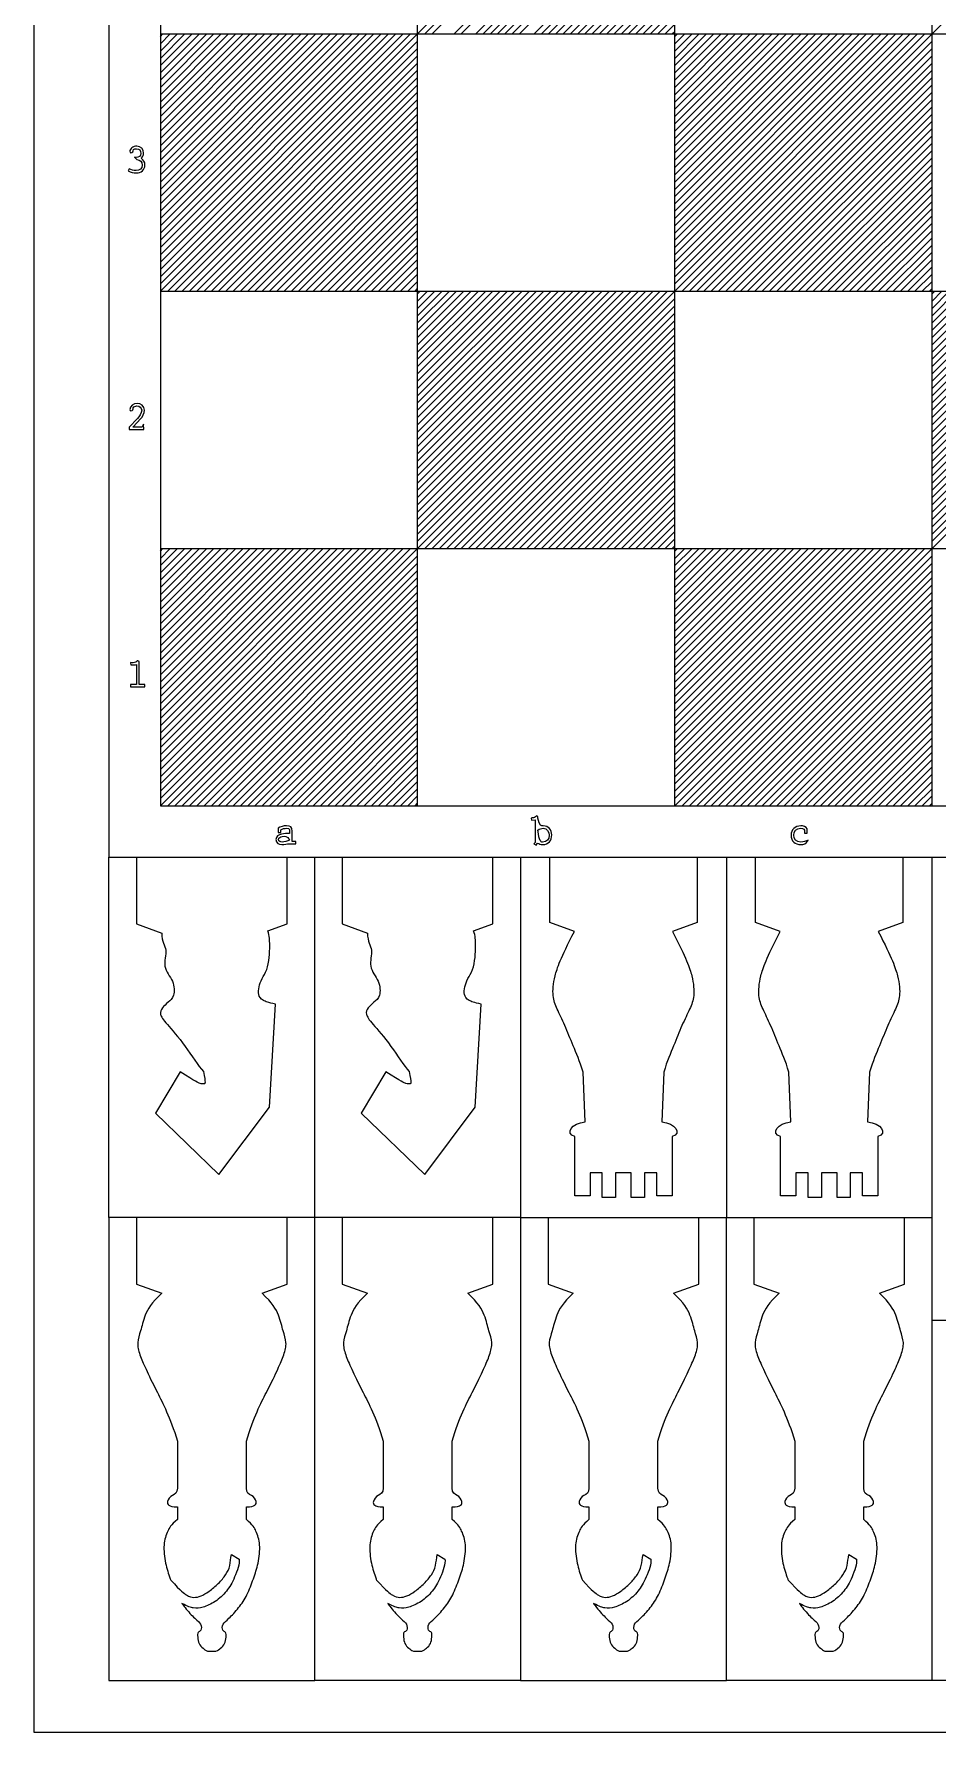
# Model space of a CAD drawing. Header units: millimetres. Extents: x -10 to 144, y -160 to 2.
# Drawn here: x 54.44 to 72, y -159.68 to -126.69 of the extents above; entities that cross this region are included whole.
import ezdxf

# ---------------------------------------------------------------- set-up
doc = ezdxf.new("R2010")
doc.units = ezdxf.units.MM
doc.header["$MEASUREMENT"] = 0
for name, color, linetype, true_color in [('cut', 1, 'Continuous', 0xff0000), ('Default', 6, 'Continuous', 0xff00e8), ('engrav', 3, 'Continuous', 0x00ff00)]:
    doc.layers.add(name, color=color, linetype=linetype, true_color=true_color)

msp = doc.modelspace()

# ---------------------------------------------------------------- linework, layer by layer
at = {"layer": 'cut'}
for p, q in [((55.903, -149.685), (55.903, -142.685)), ((56.438, -142.685), (56.438, -143.981)), ((59.903, -149.685), (59.903, -142.685)), ((60.438, -142.685), (60.438, -143.981)), ((63.903, -142.685), (63.903, -149.685)), ((67.335, -142.685), (67.335, -143.952)), ((67.903, -142.685), (67.903, -149.685)), ((71.335, -142.685), (71.335, -143.952)), ((71.903, -151.685), (71.903, -142.685)), ((56.438, -143.981), (56.928, -144.158)), ((58.991, -144.117), (59.367, -143.981)), ((60.438, -143.981), (60.928, -144.158)), ((62.991, -144.117), (63.367, -143.981)), ((64.949, -144.126), (64.471, -143.952)), ((67.335, -143.952), (66.856, -144.126)), ((68.949, -144.126), (68.471, -143.952)), ((71.335, -143.952), (70.856, -144.126)), ((59.024, -147.541), (59.139, -145.539)), ((63.024, -147.541), (63.139, -145.539)), ((57.284, -146.857), (56.808, -147.655)), ((61.284, -146.857), (60.808, -147.655)), ((65.158, -147.825), (65.12, -146.86)), ((66.686, -146.86), (66.648, -147.825)), ((69.158, -147.825), (69.12, -146.86)), ((70.686, -146.86), (70.648, -147.825)), ((56.808, -147.655), (58.04, -148.851)), ((58.04, -148.851), (59.024, -147.541)), ((60.808, -147.655), (62.04, -148.851)), ((62.04, -148.851), (63.024, -147.541)), ((64.957, -149.267), (64.957, -148.111)), ((66.848, -148.111), (66.848, -149.267)), ((68.957, -149.267), (68.957, -148.111)), ((70.848, -148.111), (70.848, -149.267)), ((65.492, -148.818), (65.253, -148.818)), ((65.253, -148.818), (65.253, -149.267)), ((65.492, -149.296), (65.492, -148.818)), ((65.903, -148.818), (65.75, -148.818)), ((65.75, -148.818), (65.75, -149.296)), ((66.055, -148.818), (65.903, -148.818)), ((66.055, -149.296), (66.055, -148.818)), ((66.552, -148.818), (66.313, -148.818)), ((66.313, -148.818), (66.313, -149.296)), ((66.552, -149.267), (66.552, -148.818)), ((69.492, -148.818), (69.253, -148.818)), ((69.253, -148.818), (69.253, -149.267)), ((69.492, -149.296), (69.492, -148.818)), ((69.903, -148.818), (69.75, -148.818)), ((69.75, -148.818), (69.75, -149.296)), ((70.055, -148.818), (69.903, -148.818)), ((70.055, -149.296), (70.055, -148.818)), ((70.552, -148.818), (70.313, -148.818)), ((70.313, -148.818), (70.313, -149.296)), ((70.552, -149.267), (70.552, -148.818)), ((65.253, -149.267), (64.957, -149.267)), ((65.75, -149.296), (65.492, -149.296)), ((66.313, -149.296), (66.055, -149.296)), ((66.848, -149.267), (66.552, -149.267)), ((69.253, -149.267), (68.957, -149.267)), ((69.75, -149.296), (69.492, -149.296)), ((70.313, -149.296), (70.055, -149.296)), ((70.848, -149.267), (70.552, -149.267)), ((59.903, -149.685), (55.903, -149.685)), ((56.438, -149.685), (56.438, -150.981)), ((63.903, -149.685), (59.903, -149.685)), ((59.903, -158.685), (59.903, -149.685)), ((60.438, -149.685), (60.438, -150.981)), ((63.903, -149.685), (67.903, -149.685)), ((63.903, -149.685), (63.903, -158.685)), ((64.438, -149.685), (64.438, -150.981)), ((67.903, -149.685), (71.903, -149.685)), ((67.903, -158.685), (67.903, -149.685)), ((68.438, -149.685), (68.438, -150.981)), ((56.438, -150.981), (56.928, -151.158)), ((58.878, -151.158), (59.367, -150.981)), ((60.438, -150.981), (60.928, -151.158)), ((62.878, -151.158), (63.367, -150.981)), ((64.438, -150.981), (64.928, -151.158)), ((66.878, -151.158), (67.367, -150.981)), ((68.438, -150.981), (68.928, -151.158)), ((70.878, -151.158), (71.367, -150.981)), ((75.903, -151.685), (71.903, -151.685)), ((71.903, -158.685), (71.903, -151.685)), ((57.233, -154.032), (57.233, -154.944)), ((58.573, -154.944), (58.573, -154.032)), ((61.233, -154.032), (61.233, -154.944)), ((62.573, -154.944), (62.573, -154.032)), ((65.233, -154.032), (65.233, -154.944)), ((66.573, -154.944), (66.573, -154.032)), ((69.233, -154.032), (69.233, -154.944)), ((70.573, -154.944), (70.573, -154.032)), ((57.233, -155.311), (57.233, -155.552)), ((58.573, -155.552), (58.573, -155.311)), ((61.233, -155.311), (61.233, -155.552)), ((62.573, -155.552), (62.573, -155.311)), ((65.233, -155.311), (65.233, -155.552)), ((66.573, -155.552), (66.573, -155.311)), ((69.233, -155.311), (69.233, -155.552)), ((70.573, -155.552), (70.573, -155.311)), ((58.284, -156.236), (58.433, -156.324)), ((62.284, -156.236), (62.433, -156.324)), ((66.284, -156.236), (66.433, -156.324)), ((70.284, -156.236), (70.433, -156.324)), ((55.903, -158.685), (59.903, -158.685)), ((63.903, -158.685), (59.903, -158.685)), ((63.903, -158.685), (67.903, -158.685)), ((71.903, -158.685), (67.903, -158.685)), ((75.903, -158.685), (71.903, -158.685))]:
    msp.add_line(p, q, dxfattribs=at)
msp.add_lwpolyline([(55.903, -142.685), (97.903, -142.685), (97.903, -100.685), (55.903, -100.685)], close=True, dxfattribs=at)
msp.add_lwpolyline([(55.903, -149.685), (55.903, -158.685)], dxfattribs=at)
for points in [[(59.367, -143.981), (59.367, -143.549), (59.367, -143.117), (59.367, -142.685)], [(63.367, -143.981), (63.367, -143.549), (63.367, -143.117), (63.367, -142.685)], [(64.471, -143.952), (64.471, -143.53), (64.471, -143.108), (64.471, -142.685)], [(68.471, -143.952), (68.471, -143.53), (68.471, -143.108), (68.471, -142.685)], [(65.12, -146.86), (65.053, -146.64), (64.919, -146.344), (64.766, -145.943), (64.604, -145.618), (64.518, -145.398), (64.546, -145.016), (64.68, -144.653), (64.949, -144.126)], [(66.856, -144.126), (67.125, -144.653), (67.259, -145.016), (67.288, -145.398), (67.202, -145.618), (67.039, -145.943), (66.886, -146.344), (66.753, -146.64), (66.686, -146.86)], [(69.12, -146.86), (69.053, -146.64), (68.919, -146.344), (68.766, -145.943), (68.604, -145.618), (68.518, -145.398), (68.546, -145.016), (68.68, -144.653), (68.949, -144.126)], [(70.856, -144.126), (71.125, -144.653), (71.259, -145.016), (71.288, -145.398), (71.202, -145.618), (71.039, -145.943), (70.886, -146.344), (70.753, -146.64), (70.686, -146.86)], [(64.957, -148.111), (64.757, -148.054), (64.9, -147.853), (65.158, -147.825)], [(66.648, -147.825), (66.906, -147.853), (67.049, -148.054), (66.848, -148.111)], [(68.957, -148.111), (68.757, -148.054), (68.9, -147.853), (69.158, -147.825)], [(70.648, -147.825), (70.906, -147.853), (71.049, -148.054), (70.848, -148.111)], [(59.367, -150.981), (59.367, -150.549), (59.367, -150.117), (59.367, -149.685)], [(63.367, -150.981), (63.367, -150.549), (63.367, -150.117), (63.367, -149.685)], [(67.367, -150.981), (67.367, -150.549), (67.367, -150.117), (67.367, -149.685)], [(71.367, -150.981), (71.367, -150.549), (71.367, -150.117), (71.367, -149.685)], [(56.928, -151.158), (56.724, -151.342), (56.585, -151.595), (56.521, -151.902), (56.438, -152.111), (56.495, -152.352), (56.61, -152.606), (56.803, -153.023), (57.092, -153.561), (57.233, -154.032)], [(58.573, -154.032), (58.713, -153.561), (59.002, -153.023), (59.196, -152.606), (59.31, -152.352), (59.367, -152.111), (59.285, -151.902), (59.22, -151.595), (59.082, -151.342), (58.878, -151.158)], [(60.928, -151.158), (60.724, -151.342), (60.585, -151.595), (60.521, -151.902), (60.438, -152.111), (60.495, -152.352), (60.61, -152.606), (60.803, -153.023), (61.092, -153.561), (61.233, -154.032)], [(62.573, -154.032), (62.713, -153.561), (63.002, -153.023), (63.196, -152.606), (63.31, -152.352), (63.367, -152.111), (63.285, -151.902), (63.22, -151.595), (63.082, -151.342), (62.878, -151.158)], [(64.928, -151.158), (64.724, -151.342), (64.585, -151.595), (64.521, -151.902), (64.438, -152.111), (64.495, -152.352), (64.61, -152.606), (64.803, -153.023), (65.092, -153.561), (65.233, -154.032)], [(66.573, -154.032), (66.713, -153.561), (67.002, -153.023), (67.196, -152.606), (67.31, -152.352), (67.367, -152.111), (67.285, -151.902), (67.22, -151.595), (67.082, -151.342), (66.878, -151.158)], [(68.928, -151.158), (68.724, -151.342), (68.585, -151.595), (68.521, -151.902), (68.438, -152.111), (68.495, -152.352), (68.61, -152.606), (68.803, -153.023), (69.092, -153.561), (69.233, -154.032)], [(70.573, -154.032), (70.713, -153.561), (71.002, -153.023), (71.196, -152.606), (71.31, -152.352), (71.367, -152.111), (71.285, -151.902), (71.22, -151.595), (71.082, -151.342), (70.878, -151.158)], [(57.233, -154.944), (57.233, -155.042), (57.129, -155.073), (57.013, -155.201), (57.055, -155.311), (57.233, -155.311)], [(58.573, -155.311), (58.75, -155.311), (58.793, -155.201), (58.677, -155.073), (58.573, -155.042), (58.573, -154.944)], [(61.233, -154.944), (61.233, -155.042), (61.129, -155.073), (61.013, -155.201), (61.055, -155.311), (61.233, -155.311)], [(62.573, -155.311), (62.75, -155.311), (62.793, -155.201), (62.677, -155.073), (62.573, -155.042), (62.573, -154.944)], [(65.233, -154.944), (65.233, -155.042), (65.129, -155.073), (65.013, -155.201), (65.055, -155.311), (65.233, -155.311)], [(66.573, -155.311), (66.75, -155.311), (66.793, -155.201), (66.677, -155.073), (66.573, -155.042), (66.573, -154.944)], [(69.233, -154.944), (69.233, -155.042), (69.129, -155.073), (69.013, -155.201), (69.055, -155.311), (69.233, -155.311)], [(70.573, -155.311), (70.75, -155.311), (70.793, -155.201), (70.677, -155.073), (70.573, -155.042), (70.573, -154.944)], [(57.82, -158.112), (57.874, -158.117), (57.928, -158.118), (57.981, -158.114)], [(61.82, -158.112), (61.874, -158.117), (61.928, -158.118), (61.981, -158.114)], [(65.82, -158.112), (65.874, -158.117), (65.928, -158.118), (65.981, -158.114)], [(69.82, -158.112), (69.874, -158.117), (69.928, -158.118), (69.981, -158.114)]]:
    msp.add_open_spline(points, degree=3, dxfattribs=at)
for points, knots in [([(56.928, -144.158), (56.928, -144.329), (57.062, -144.466), (56.928, -144.817), (57.175, -145.087), (57.181, -145.4), (57.054, -145.504), (56.928, -145.608), (56.879, -145.733), (56.995, -145.89), (57.364, -146.302), (57.64, -146.741), (57.739, -146.85)], [4.7205992, 4.7205992, 4.7205992, 4.7205992, 4.8194145, 4.9182297, 5.017045, 5.1158603, 5.2146755, 5.3134908, 5.4123061, 5.5111213, 5.6099366, 5.7003609, 5.7003609, 5.7003609, 5.7003609]), ([(59.139, -145.539), (58.997, -145.512), (58.862, -145.457), (58.801, -145.359), (58.813, -145.207), (58.871, -145.042), (58.978, -144.886), (59.027, -144.627), (59.027, -144.426), (59.027, -144.214), (58.991, -144.117)], [7.8557199, 7.8557199, 7.8557199, 7.8557199, 7.9067904, 7.9860915, 8.0653926, 8.1446938, 8.2239949, 8.303296, 8.3825971, 8.4438323, 8.4438323, 8.4438323, 8.4438323]), ([(60.928, -144.158), (60.928, -144.329), (61.062, -144.466), (60.928, -144.817), (61.175, -145.087), (61.181, -145.4), (61.054, -145.504), (60.928, -145.608), (60.879, -145.733), (60.995, -145.89), (61.364, -146.302), (61.64, -146.741), (61.739, -146.85)], [4.7205992, 4.7205992, 4.7205992, 4.7205992, 4.8194145, 4.9182297, 5.017045, 5.1158603, 5.2146755, 5.3134908, 5.4123061, 5.5111213, 5.6099366, 5.7003609, 5.7003609, 5.7003609, 5.7003609]), ([(63.139, -145.539), (62.997, -145.512), (62.862, -145.457), (62.801, -145.359), (62.813, -145.207), (62.871, -145.042), (62.978, -144.886), (63.027, -144.627), (63.027, -144.426), (63.027, -144.214), (62.991, -144.117)], [7.8557199, 7.8557199, 7.8557199, 7.8557199, 7.9067904, 7.9860915, 8.0653926, 8.1446938, 8.2239949, 8.303296, 8.3825971, 8.4438323, 8.4438323, 8.4438323, 8.4438323]), ([(57.739, -146.85), (57.785, -147.082), (57.755, -147.091), (57.68, -147.095), (57.598, -147.045), (57.284, -146.857)], [5.7003609, 5.7003609, 5.7003609, 5.7003609, 5.7827106, 5.8868274, 5.9909441, 5.9909441, 5.9909441, 5.9909441]), ([(61.739, -146.85), (61.785, -147.082), (61.755, -147.091), (61.68, -147.095), (61.598, -147.045), (61.284, -146.857)], [5.7003609, 5.7003609, 5.7003609, 5.7003609, 5.7827106, 5.8868274, 5.9909441, 5.9909441, 5.9909441, 5.9909441]), ([(57.233, -155.552), (57.104, -155.667), (57.032, -155.798), (56.952, -156.026), (56.996, -156.42), (57.061, -156.612), (57.101, -156.723), (57.104, -156.731)], [13.1827595, 13.1827595, 13.1827595, 13.1827595, 13.2345439, 13.3064801, 13.3784163, 13.4503525, 13.4561073, 13.4561073, 13.4561073, 13.4561073]), ([(57.981, -158.114), (58.023, -158.096), (58.091, -158.042), (58.158, -157.981), (58.183, -157.831), (58.183, -157.737), (58.101, -157.724), (58.101, -157.58), (58.22, -157.498), (58.433, -157.267), (58.59, -157.035), (58.715, -156.696), (58.809, -156.42), (58.853, -156.026), (58.774, -155.798), (58.702, -155.667), (58.573, -155.552)], [15.3226832, 15.3226832, 15.3226832, 15.3226832, 15.3701528, 15.442089, 15.5140252, 15.5859614, 15.6578977, 15.7298339, 15.8017701, 15.8737063, 15.9456425, 16.0175788, 16.089515, 16.1614512, 16.2333874, 16.2851717, 16.2851717, 16.2851717, 16.2851717]), ([(61.233, -155.552), (61.104, -155.667), (61.032, -155.798), (60.952, -156.026), (60.996, -156.42), (61.061, -156.612), (61.101, -156.723), (61.104, -156.731)], [13.1827595, 13.1827595, 13.1827595, 13.1827595, 13.2345439, 13.3064801, 13.3784163, 13.4503525, 13.4561073, 13.4561073, 13.4561073, 13.4561073]), ([(61.981, -158.114), (62.023, -158.096), (62.091, -158.042), (62.158, -157.981), (62.183, -157.831), (62.183, -157.737), (62.101, -157.724), (62.101, -157.58), (62.22, -157.498), (62.433, -157.267), (62.59, -157.035), (62.715, -156.696), (62.809, -156.42), (62.853, -156.026), (62.774, -155.798), (62.702, -155.667), (62.573, -155.552)], [15.3226832, 15.3226832, 15.3226832, 15.3226832, 15.3701528, 15.442089, 15.5140252, 15.5859614, 15.6578977, 15.7298339, 15.8017701, 15.8737063, 15.9456425, 16.0175788, 16.089515, 16.1614512, 16.2333874, 16.2851717, 16.2851717, 16.2851717, 16.2851717]), ([(65.233, -155.552), (65.104, -155.667), (65.032, -155.798), (64.952, -156.026), (64.996, -156.42), (65.061, -156.612), (65.101, -156.723), (65.104, -156.731)], [13.1827595, 13.1827595, 13.1827595, 13.1827595, 13.2345439, 13.3064801, 13.3784163, 13.4503525, 13.4561073, 13.4561073, 13.4561073, 13.4561073]), ([(65.981, -158.114), (66.023, -158.096), (66.091, -158.042), (66.158, -157.981), (66.183, -157.831), (66.183, -157.737), (66.101, -157.724), (66.101, -157.58), (66.22, -157.498), (66.433, -157.267), (66.59, -157.035), (66.715, -156.696), (66.809, -156.42), (66.853, -156.026), (66.774, -155.798), (66.702, -155.667), (66.573, -155.552)], [15.3226832, 15.3226832, 15.3226832, 15.3226832, 15.3701528, 15.442089, 15.5140252, 15.5859614, 15.6578977, 15.7298339, 15.8017701, 15.8737063, 15.9456425, 16.0175788, 16.089515, 16.1614512, 16.2333874, 16.2851717, 16.2851717, 16.2851717, 16.2851717]), ([(69.233, -155.552), (69.104, -155.667), (69.032, -155.798), (68.952, -156.026), (68.996, -156.42), (69.061, -156.612), (69.101, -156.723), (69.104, -156.731)], [13.1827595, 13.1827595, 13.1827595, 13.1827595, 13.2345439, 13.3064801, 13.3784163, 13.4503525, 13.4561073, 13.4561073, 13.4561073, 13.4561073]), ([(69.981, -158.114), (70.023, -158.096), (70.091, -158.042), (70.158, -157.981), (70.183, -157.831), (70.183, -157.737), (70.101, -157.724), (70.101, -157.58), (70.22, -157.498), (70.433, -157.267), (70.59, -157.035), (70.715, -156.696), (70.809, -156.42), (70.853, -156.026), (70.774, -155.798), (70.702, -155.667), (70.573, -155.552)], [15.3226832, 15.3226832, 15.3226832, 15.3226832, 15.3701528, 15.442089, 15.5140252, 15.5859614, 15.6578977, 15.7298339, 15.8017701, 15.8737063, 15.9456425, 16.0175788, 16.089515, 16.1614512, 16.2333874, 16.2851717, 16.2851717, 16.2851717, 16.2851717]), ([(57.104, -156.731), (57.309, -156.956), (57.44, -157.048), (57.552, -157.08), (57.69, -157.047), (57.843, -156.962), (58.037, -156.8), (58.181, -156.625), (58.261, -156.464), (58.269, -156.306), (58.284, -156.236)], [13.4561073, 13.4561073, 13.4561073, 13.4561073, 13.5165076, 13.6023732, 13.6882387, 13.7741043, 13.8599698, 13.9458354, 14.0317009, 14.1175665, 14.1175665, 14.1175665, 14.1175665]), ([(58.433, -156.324), (58.45, -156.405), (58.343, -156.706), (58.199, -156.953), (57.974, -157.163), (57.714, -157.274), (57.568, -157.288), (57.44, -157.248), (57.322, -157.188)], [14.1686693, 14.1686693, 14.1686693, 14.1686693, 14.2606689, 14.3526686, 14.4446683, 14.5366679, 14.6286676, 14.6968651, 14.6968651, 14.6968651, 14.6968651]), ([(61.104, -156.731), (61.309, -156.956), (61.44, -157.048), (61.552, -157.08), (61.69, -157.047), (61.843, -156.962), (62.037, -156.8), (62.181, -156.625), (62.261, -156.464), (62.269, -156.306), (62.284, -156.236)], [13.4561073, 13.4561073, 13.4561073, 13.4561073, 13.5165076, 13.6023732, 13.6882387, 13.7741043, 13.8599698, 13.9458354, 14.0317009, 14.1175665, 14.1175665, 14.1175665, 14.1175665]), ([(62.433, -156.324), (62.45, -156.405), (62.343, -156.706), (62.199, -156.953), (61.974, -157.163), (61.714, -157.274), (61.568, -157.288), (61.44, -157.248), (61.322, -157.188)], [14.1686693, 14.1686693, 14.1686693, 14.1686693, 14.2606689, 14.3526686, 14.4446683, 14.5366679, 14.6286676, 14.6968651, 14.6968651, 14.6968651, 14.6968651]), ([(65.104, -156.731), (65.309, -156.956), (65.44, -157.048), (65.552, -157.08), (65.69, -157.047), (65.843, -156.962), (66.037, -156.8), (66.181, -156.625), (66.261, -156.464), (66.269, -156.306), (66.284, -156.236)], [13.4561073, 13.4561073, 13.4561073, 13.4561073, 13.5165076, 13.6023732, 13.6882387, 13.7741043, 13.8599698, 13.9458354, 14.0317009, 14.1175665, 14.1175665, 14.1175665, 14.1175665]), ([(66.433, -156.324), (66.45, -156.405), (66.343, -156.706), (66.199, -156.953), (65.974, -157.163), (65.714, -157.274), (65.568, -157.288), (65.44, -157.248), (65.322, -157.188)], [14.1686693, 14.1686693, 14.1686693, 14.1686693, 14.2606689, 14.3526686, 14.4446683, 14.5366679, 14.6286676, 14.6968651, 14.6968651, 14.6968651, 14.6968651]), ([(69.104, -156.731), (69.309, -156.956), (69.44, -157.048), (69.552, -157.08), (69.69, -157.047), (69.843, -156.962), (70.037, -156.8), (70.181, -156.625), (70.261, -156.464), (70.269, -156.306), (70.284, -156.236)], [13.4561073, 13.4561073, 13.4561073, 13.4561073, 13.5165076, 13.6023732, 13.6882387, 13.7741043, 13.8599698, 13.9458354, 14.0317009, 14.1175665, 14.1175665, 14.1175665, 14.1175665]), ([(70.433, -156.324), (70.45, -156.405), (70.343, -156.706), (70.199, -156.953), (69.974, -157.163), (69.714, -157.274), (69.568, -157.288), (69.44, -157.248), (69.322, -157.188)], [14.1686693, 14.1686693, 14.1686693, 14.1686693, 14.2606689, 14.3526686, 14.4446683, 14.5366679, 14.6286676, 14.6968651, 14.6968651, 14.6968651, 14.6968651]), ([(57.322, -157.188), (57.341, -157.215), (57.419, -157.318), (57.585, -157.498), (57.704, -157.58), (57.704, -157.724), (57.623, -157.737), (57.623, -157.831), (57.648, -157.981), (57.714, -158.042), (57.78, -158.095), (57.82, -158.112)], [14.6968651, 14.6968651, 14.6968651, 14.6968651, 14.7209754, 14.7929116, 14.8648479, 14.9367841, 15.0087203, 15.0806565, 15.1525927, 15.2245289, 15.2702952, 15.2702952, 15.2702952, 15.2702952]), ([(61.322, -157.188), (61.341, -157.215), (61.419, -157.318), (61.585, -157.498), (61.704, -157.58), (61.704, -157.724), (61.623, -157.737), (61.623, -157.831), (61.648, -157.981), (61.714, -158.042), (61.78, -158.095), (61.82, -158.112)], [14.6968651, 14.6968651, 14.6968651, 14.6968651, 14.7209754, 14.7929116, 14.8648479, 14.9367841, 15.0087203, 15.0806565, 15.1525927, 15.2245289, 15.2702952, 15.2702952, 15.2702952, 15.2702952]), ([(65.322, -157.188), (65.341, -157.215), (65.419, -157.318), (65.585, -157.498), (65.704, -157.58), (65.704, -157.724), (65.623, -157.737), (65.623, -157.831), (65.648, -157.981), (65.714, -158.042), (65.78, -158.095), (65.82, -158.112)], [14.6968651, 14.6968651, 14.6968651, 14.6968651, 14.7209754, 14.7929116, 14.8648479, 14.9367841, 15.0087203, 15.0806565, 15.1525927, 15.2245289, 15.2702952, 15.2702952, 15.2702952, 15.2702952]), ([(69.322, -157.188), (69.341, -157.215), (69.419, -157.318), (69.585, -157.498), (69.704, -157.58), (69.704, -157.724), (69.623, -157.737), (69.623, -157.831), (69.648, -157.981), (69.714, -158.042), (69.78, -158.095), (69.82, -158.112)], [14.6968651, 14.6968651, 14.6968651, 14.6968651, 14.7209754, 14.7929116, 14.8648479, 14.9367841, 15.0087203, 15.0806565, 15.1525927, 15.2245289, 15.2702952, 15.2702952, 15.2702952, 15.2702952])]:
    msp.add_open_spline(points, degree=3, knots=knots, dxfattribs=at)
at = {"layer": 'Default'}
msp.add_lwpolyline([(54.445, -159.685), (144.445, -159.685), (144.445, -99.685), (54.445, -99.685)], close=True, dxfattribs=at)
at = {"layer": 'engrav'}
for p, q in [((56.903, -101.685), (56.903, -141.685)), ((61.903, -141.685), (61.903, -101.685)), ((66.903, -141.685), (66.903, -101.685)), ((71.903, -141.685), (71.903, -101.685)), ((62.044, -126.685), (66.903, -121.827)), ((62.186, -126.685), (66.903, -121.968)), ((62.61, -126.685), (66.903, -122.392)), ((62.751, -126.685), (66.903, -122.534)), ((63.034, -126.685), (66.903, -122.817)), ((63.176, -126.685), (66.903, -122.958)), ((63.317, -126.685), (66.903, -123.1)), ((63.458, -126.685), (66.903, -123.241)), ((63.6, -126.685), (66.903, -123.382)), ((63.741, -126.685), (66.903, -123.524)), ((63.883, -126.685), (66.903, -123.665)), ((64.165, -126.685), (66.903, -123.948)), ((64.307, -126.685), (66.903, -124.09)), ((64.448, -126.685), (66.903, -124.231)), ((64.59, -126.685), (66.903, -124.372)), ((64.731, -126.685), (66.903, -124.514)), ((64.873, -126.685), (66.903, -124.655)), ((65.014, -126.685), (66.903, -124.797)), ((65.155, -126.685), (66.903, -124.938)), ((65.297, -126.685), (66.903, -125.079)), ((65.438, -126.685), (66.903, -125.221)), ((65.58, -126.685), (66.903, -125.362)), ((65.721, -126.685), (66.903, -125.504)), ((65.863, -126.685), (66.903, -125.645)), ((66.004, -126.685), (66.903, -125.787)), ((66.145, -126.685), (66.903, -125.928)), ((66.287, -126.685), (66.903, -126.069)), ((66.428, -126.685), (66.903, -126.211)), ((66.57, -126.685), (66.903, -126.352)), ((56.903, -131.544), (61.761, -126.685)), ((56.903, -131.403), (61.62, -126.685)), ((56.903, -129.847), (60.064, -126.685)), ((56.903, -129.988), (60.206, -126.685)), ((56.903, -130.13), (60.347, -126.685)), ((56.903, -130.271), (60.489, -126.685)), ((56.903, -130.413), (60.63, -126.685)), ((56.903, -130.554), (60.771, -126.685)), ((56.903, -130.695), (60.913, -126.685)), ((56.903, -130.837), (61.054, -126.685)), ((56.903, -130.978), (61.196, -126.685)), ((56.903, -131.12), (61.337, -126.685)), ((56.903, -131.261), (61.478, -126.685)), ((56.903, -129.281), (59.499, -126.685)), ((56.903, -129.423), (59.64, -126.685)), ((56.903, -129.564), (59.781, -126.685)), ((56.903, -129.705), (59.923, -126.685)), ((56.903, -127.443), (57.66, -126.685)), ((56.903, -127.301), (57.519, -126.685)), ((56.903, -127.16), (57.377, -126.685)), ((56.903, -127.018), (57.236, -126.685)), ((56.903, -126.877), (57.094, -126.685)), ((56.903, -126.736), (56.953, -126.685)), ((56.903, -128.291), (58.509, -126.685)), ((56.903, -128.15), (58.367, -126.685)), ((56.903, -128.008), (58.226, -126.685)), ((56.903, -127.867), (58.084, -126.685)), ((56.903, -127.726), (57.943, -126.685)), ((56.903, -127.584), (57.802, -126.685)), ((56.903, -128.433), (58.65, -126.685)), ((56.903, -128.574), (58.791, -126.685)), ((56.903, -128.716), (58.933, -126.685)), ((56.903, -128.857), (59.074, -126.685)), ((56.903, -128.998), (59.216, -126.685)), ((56.903, -129.14), (59.357, -126.685)), ((56.903, -126.685), (96.903, -126.685)), ((66.711, -126.685), (66.903, -126.494)), ((66.852, -126.685), (66.903, -126.635)), ((66.903, -131.544), (71.761, -126.685)), ((66.903, -131.403), (71.62, -126.685)), ((66.903, -129.847), (70.064, -126.685)), ((66.903, -129.988), (70.206, -126.685)), ((66.903, -130.13), (70.347, -126.685)), ((66.903, -130.271), (70.489, -126.685)), ((66.903, -130.413), (70.63, -126.685)), ((66.903, -130.554), (70.771, -126.685)), ((66.903, -130.695), (70.913, -126.685)), ((66.903, -130.837), (71.054, -126.685)), ((66.903, -130.978), (71.196, -126.685)), ((66.903, -131.12), (71.337, -126.685)), ((66.903, -131.261), (71.478, -126.685)), ((66.903, -129.281), (69.499, -126.685)), ((66.903, -129.423), (69.64, -126.685)), ((66.903, -129.564), (69.781, -126.685)), ((66.903, -129.705), (69.923, -126.685)), ((66.903, -127.443), (67.66, -126.685)), ((66.903, -127.301), (67.519, -126.685)), ((66.903, -127.16), (67.377, -126.685)), ((66.903, -127.018), (67.236, -126.685)), ((66.903, -126.877), (67.094, -126.685)), ((66.903, -126.736), (66.953, -126.685)), ((66.903, -128.291), (68.509, -126.685)), ((66.903, -128.15), (68.367, -126.685)), ((66.903, -128.008), (68.226, -126.685)), ((66.903, -127.867), (68.084, -126.685)), ((66.903, -127.726), (67.943, -126.685)), ((66.903, -127.584), (67.802, -126.685)), ((66.903, -128.433), (68.65, -126.685)), ((66.903, -128.574), (68.791, -126.685)), ((66.903, -128.716), (68.933, -126.685)), ((66.903, -128.857), (69.074, -126.685)), ((66.903, -128.998), (69.216, -126.685)), ((66.903, -129.14), (69.357, -126.685)), ((57.044, -131.685), (61.903, -126.827)), ((57.186, -131.685), (61.903, -126.968)), ((67.044, -131.685), (71.903, -126.827)), ((67.186, -131.685), (71.903, -126.968)), ((57.327, -131.685), (61.903, -127.11)), ((57.468, -131.685), (61.903, -127.251)), ((67.327, -131.685), (71.903, -127.11)), ((67.468, -131.685), (71.903, -127.251)), ((57.61, -131.685), (61.903, -127.392)), ((57.751, -131.685), (61.903, -127.534)), ((57.893, -131.685), (61.903, -127.675)), ((67.61, -131.685), (71.903, -127.392)), ((67.751, -131.685), (71.903, -127.534)), ((67.893, -131.685), (71.903, -127.675)), ((58.034, -131.685), (61.903, -127.817)), ((58.176, -131.685), (61.903, -127.958)), ((68.034, -131.685), (71.903, -127.817)), ((68.176, -131.685), (71.903, -127.958)), ((58.317, -131.685), (61.903, -128.1)), ((58.458, -131.685), (61.903, -128.241)), ((68.317, -131.685), (71.903, -128.1)), ((68.458, -131.685), (71.903, -128.241)), ((58.6, -131.685), (61.903, -128.382)), ((58.741, -131.685), (61.903, -128.524)), ((58.883, -131.685), (61.903, -128.665)), ((68.6, -131.685), (71.903, -128.382)), ((68.741, -131.685), (71.903, -128.524)), ((68.883, -131.685), (71.903, -128.665)), ((59.024, -131.685), (61.903, -128.807)), ((59.165, -131.685), (61.903, -128.948)), ((69.024, -131.685), (71.903, -128.807)), ((69.165, -131.685), (71.903, -128.948)), ((59.307, -131.685), (61.903, -129.09)), ((59.448, -131.685), (61.903, -129.231)), ((69.307, -131.685), (71.903, -129.09)), ((69.448, -131.685), (71.903, -129.231)), ((59.59, -131.685), (61.903, -129.372)), ((59.731, -131.685), (61.903, -129.514)), ((59.873, -131.685), (61.903, -129.655)), ((69.59, -131.685), (71.903, -129.372)), ((69.731, -131.685), (71.903, -129.514)), ((69.873, -131.685), (71.903, -129.655)), ((60.014, -131.685), (61.903, -129.797)), ((60.155, -131.685), (61.903, -129.938)), ((70.014, -131.685), (71.903, -129.797)), ((70.155, -131.685), (71.903, -129.938)), ((60.297, -131.685), (61.903, -130.079)), ((60.438, -131.685), (61.903, -130.221)), ((70.297, -131.685), (71.903, -130.079)), ((70.438, -131.685), (71.903, -130.221)), ((60.58, -131.685), (61.903, -130.362)), ((60.721, -131.685), (61.903, -130.504)), ((60.863, -131.685), (61.903, -130.645)), ((70.58, -131.685), (71.903, -130.362)), ((70.721, -131.685), (71.903, -130.504)), ((70.863, -131.685), (71.903, -130.645)), ((61.004, -131.685), (61.903, -130.787)), ((61.145, -131.685), (61.903, -130.928)), ((71.004, -131.685), (71.903, -130.787)), ((71.145, -131.685), (71.903, -130.928)), ((61.287, -131.685), (61.903, -131.069)), ((61.428, -131.685), (61.903, -131.211)), ((71.287, -131.685), (71.903, -131.069)), ((71.428, -131.685), (71.903, -131.211)), ((61.57, -131.685), (61.903, -131.352)), ((61.711, -131.685), (61.903, -131.494)), ((61.852, -131.685), (61.903, -131.635)), ((71.57, -131.685), (71.903, -131.352)), ((71.711, -131.685), (71.903, -131.494)), ((71.852, -131.685), (71.903, -131.635)), ((56.903, -131.685), (96.903, -131.685)), ((61.903, -134.14), (64.357, -131.685)), ((61.903, -133.998), (64.216, -131.685)), ((61.903, -133.857), (64.074, -131.685)), ((61.903, -133.716), (63.933, -131.685)), ((61.903, -133.574), (63.791, -131.685)), ((61.903, -133.433), (63.65, -131.685)), ((61.903, -132.584), (62.802, -131.685)), ((61.903, -132.726), (62.943, -131.685)), ((61.903, -132.867), (63.084, -131.685)), ((61.903, -133.008), (63.226, -131.685)), ((61.903, -133.15), (63.367, -131.685)), ((61.903, -133.291), (63.509, -131.685)), ((61.903, -131.736), (61.953, -131.685)), ((61.903, -131.877), (62.094, -131.685)), ((61.903, -132.018), (62.236, -131.685)), ((61.903, -132.16), (62.377, -131.685)), ((61.903, -132.301), (62.519, -131.685)), ((61.903, -132.443), (62.66, -131.685)), ((61.903, -134.705), (64.923, -131.685)), ((61.903, -134.564), (64.781, -131.685)), ((61.903, -134.423), (64.64, -131.685)), ((61.903, -134.281), (64.499, -131.685)), ((61.903, -136.261), (66.478, -131.685)), ((61.903, -136.12), (66.337, -131.685)), ((61.903, -135.978), (66.196, -131.685)), ((61.903, -135.837), (66.054, -131.685)), ((61.903, -135.695), (65.913, -131.685)), ((61.903, -135.554), (65.771, -131.685)), ((61.903, -135.413), (65.63, -131.685)), ((61.903, -135.271), (65.489, -131.685)), ((61.903, -135.13), (65.347, -131.685)), ((61.903, -134.988), (65.206, -131.685)), ((61.903, -134.847), (65.064, -131.685)), ((61.903, -136.403), (66.62, -131.685)), ((61.903, -136.544), (66.761, -131.685)), ((62.044, -136.685), (66.903, -131.827)), ((62.186, -136.685), (66.903, -131.968)), ((71.903, -134.14), (74.357, -131.685)), ((71.903, -133.998), (74.216, -131.685)), ((71.903, -133.857), (74.074, -131.685)), ((71.903, -133.716), (73.933, -131.685)), ((71.903, -133.574), (73.791, -131.685)), ((71.903, -133.433), (73.65, -131.685)), ((71.903, -132.584), (72.802, -131.685)), ((71.903, -132.726), (72.943, -131.685)), ((71.903, -132.867), (73.084, -131.685)), ((71.903, -133.008), (73.226, -131.685)), ((71.903, -133.15), (73.367, -131.685)), ((71.903, -133.291), (73.509, -131.685)), ((71.903, -131.736), (71.953, -131.685)), ((71.903, -131.877), (72.094, -131.685)), ((71.903, -132.018), (72.236, -131.685)), ((71.903, -132.16), (72.377, -131.685)), ((71.903, -132.301), (72.519, -131.685)), ((71.903, -132.443), (72.66, -131.685)), ((71.903, -134.705), (74.923, -131.685)), ((71.903, -134.564), (74.781, -131.685)), ((71.903, -134.423), (74.64, -131.685)), ((71.903, -134.281), (74.499, -131.685)), ((71.903, -136.261), (76.478, -131.685)), ((71.903, -136.12), (76.337, -131.685)), ((71.903, -135.978), (76.196, -131.685)), ((71.903, -135.837), (76.054, -131.685)), ((71.903, -135.695), (75.913, -131.685)), ((71.903, -135.554), (75.771, -131.685)), ((71.903, -135.413), (75.63, -131.685)), ((71.903, -135.271), (75.489, -131.685)), ((71.903, -135.13), (75.347, -131.685)), ((71.903, -134.988), (75.206, -131.685)), ((71.903, -134.847), (75.064, -131.685)), ((71.903, -136.403), (76.62, -131.685)), ((71.903, -136.544), (76.761, -131.685)), ((62.327, -136.685), (66.903, -132.11)), ((62.468, -136.685), (66.903, -132.251)), ((62.61, -136.685), (66.903, -132.392)), ((62.751, -136.685), (66.903, -132.534)), ((62.893, -136.685), (66.903, -132.675)), ((63.034, -136.685), (66.903, -132.817)), ((63.176, -136.685), (66.903, -132.958)), ((63.317, -136.685), (66.903, -133.1)), ((63.458, -136.685), (66.903, -133.241)), ((63.6, -136.685), (66.903, -133.382)), ((63.741, -136.685), (66.903, -133.524)), ((63.883, -136.685), (66.903, -133.665)), ((64.024, -136.685), (66.903, -133.807)), ((64.165, -136.685), (66.903, -133.948)), ((64.307, -136.685), (66.903, -134.09)), ((64.448, -136.685), (66.903, -134.231)), ((64.59, -136.685), (66.903, -134.372)), ((64.731, -136.685), (66.903, -134.514)), ((64.873, -136.685), (66.903, -134.655)), ((65.014, -136.685), (66.903, -134.797)), ((65.155, -136.685), (66.903, -134.938)), ((65.297, -136.685), (66.903, -135.079)), ((65.438, -136.685), (66.903, -135.221)), ((65.58, -136.685), (66.903, -135.362)), ((65.721, -136.685), (66.903, -135.504)), ((65.863, -136.685), (66.903, -135.645)), ((66.004, -136.685), (66.903, -135.787)), ((66.145, -136.685), (66.903, -135.928)), ((66.287, -136.685), (66.903, -136.069)), ((66.428, -136.685), (66.903, -136.211)), ((66.57, -136.685), (66.903, -136.352)), ((66.711, -136.685), (66.903, -136.494)), ((56.903, -141.544), (61.761, -136.685)), ((56.903, -141.403), (61.62, -136.685)), ((56.903, -139.847), (60.064, -136.685)), ((56.903, -139.988), (60.206, -136.685)), ((56.903, -140.13), (60.347, -136.685)), ((56.903, -140.271), (60.489, -136.685)), ((56.903, -140.413), (60.63, -136.685)), ((56.903, -140.554), (60.771, -136.685)), ((56.903, -140.695), (60.913, -136.685)), ((56.903, -140.837), (61.054, -136.685)), ((56.903, -140.978), (61.196, -136.685)), ((56.903, -141.12), (61.337, -136.685)), ((56.903, -141.261), (61.478, -136.685)), ((56.903, -139.281), (59.499, -136.685)), ((56.903, -139.423), (59.64, -136.685)), ((56.903, -139.564), (59.781, -136.685)), ((56.903, -139.705), (59.923, -136.685)), ((56.903, -137.443), (57.66, -136.685)), ((56.903, -137.301), (57.519, -136.685)), ((56.903, -137.16), (57.377, -136.685)), ((56.903, -137.018), (57.236, -136.685)), ((56.903, -136.877), (57.094, -136.685)), ((56.903, -136.736), (56.953, -136.685)), ((56.903, -138.291), (58.509, -136.685)), ((56.903, -138.15), (58.367, -136.685)), ((56.903, -138.008), (58.226, -136.685)), ((56.903, -137.867), (58.084, -136.685)), ((56.903, -137.726), (57.943, -136.685)), ((56.903, -137.584), (57.802, -136.685)), ((56.903, -138.433), (58.65, -136.685)), ((56.903, -138.574), (58.791, -136.685)), ((56.903, -138.716), (58.933, -136.685)), ((56.903, -138.857), (59.074, -136.685)), ((56.903, -138.998), (59.216, -136.685)), ((56.903, -139.14), (59.357, -136.685)), ((56.903, -136.685), (96.903, -136.685)), ((57.044, -141.685), (61.903, -136.827)), ((66.852, -136.685), (66.903, -136.635)), ((66.903, -141.544), (71.761, -136.685)), ((66.903, -141.403), (71.62, -136.685)), ((66.903, -139.847), (70.064, -136.685)), ((66.903, -139.988), (70.206, -136.685)), ((66.903, -140.13), (70.347, -136.685)), ((66.903, -140.271), (70.489, -136.685)), ((66.903, -140.413), (70.63, -136.685)), ((66.903, -140.554), (70.771, -136.685)), ((66.903, -140.695), (70.913, -136.685)), ((66.903, -140.837), (71.054, -136.685)), ((66.903, -140.978), (71.196, -136.685)), ((66.903, -141.12), (71.337, -136.685)), ((66.903, -141.261), (71.478, -136.685)), ((66.903, -139.281), (69.499, -136.685)), ((66.903, -139.423), (69.64, -136.685)), ((66.903, -139.564), (69.781, -136.685)), ((66.903, -139.705), (69.923, -136.685)), ((66.903, -137.443), (67.66, -136.685)), ((66.903, -137.301), (67.519, -136.685)), ((66.903, -137.16), (67.377, -136.685)), ((66.903, -137.018), (67.236, -136.685)), ((66.903, -136.877), (67.094, -136.685)), ((66.903, -136.736), (66.953, -136.685)), ((66.903, -138.291), (68.509, -136.685)), ((66.903, -138.15), (68.367, -136.685)), ((66.903, -138.008), (68.226, -136.685)), ((66.903, -137.867), (68.084, -136.685)), ((66.903, -137.726), (67.943, -136.685)), ((66.903, -137.584), (67.802, -136.685)), ((66.903, -138.433), (68.65, -136.685)), ((66.903, -138.574), (68.791, -136.685)), ((66.903, -138.716), (68.933, -136.685)), ((66.903, -138.857), (69.074, -136.685)), ((66.903, -138.998), (69.216, -136.685)), ((66.903, -139.14), (69.357, -136.685)), ((67.044, -141.685), (71.903, -136.827)), ((57.186, -141.685), (61.903, -136.968)), ((57.327, -141.685), (61.903, -137.11)), ((57.468, -141.685), (61.903, -137.251)), ((67.186, -141.685), (71.903, -136.968)), ((67.327, -141.685), (71.903, -137.11)), ((67.468, -141.685), (71.903, -137.251)), ((57.61, -141.685), (61.903, -137.392)), ((57.751, -141.685), (61.903, -137.534)), ((67.61, -141.685), (71.903, -137.392)), ((67.751, -141.685), (71.903, -137.534)), ((57.893, -141.685), (61.903, -137.675)), ((58.034, -141.685), (61.903, -137.817)), ((67.893, -141.685), (71.903, -137.675)), ((68.034, -141.685), (71.903, -137.817)), ((58.176, -141.685), (61.903, -137.958)), ((58.317, -141.685), (61.903, -138.1)), ((58.458, -141.685), (61.903, -138.241)), ((68.176, -141.685), (71.903, -137.958)), ((68.317, -141.685), (71.903, -138.1)), ((68.458, -141.685), (71.903, -138.241)), ((58.6, -141.685), (61.903, -138.382)), ((58.741, -141.685), (61.903, -138.524)), ((68.6, -141.685), (71.903, -138.382)), ((68.741, -141.685), (71.903, -138.524)), ((56.352, -138.904), (56.322, -138.9)), ((56.322, -138.9), (56.33, -138.944)), ((58.883, -141.685), (61.903, -138.665)), ((59.024, -141.685), (61.903, -138.807)), ((68.883, -141.685), (71.903, -138.665)), ((69.024, -141.685), (71.903, -138.807)), ((56.33, -138.944), (56.355, -138.948)), ((56.44, -138.941), (56.44, -139.327)), ((59.165, -141.685), (61.903, -138.948)), ((59.307, -141.685), (61.903, -139.09)), ((59.448, -141.685), (61.903, -139.231)), ((69.165, -141.685), (71.903, -138.948)), ((69.307, -141.685), (71.903, -139.09)), ((69.448, -141.685), (71.903, -139.231)), ((56.44, -139.327), (56.322, -139.327)), ((56.322, -139.327), (56.322, -139.374)), ((56.322, -139.374), (56.602, -139.374)), ((59.59, -141.685), (61.903, -139.372)), ((59.731, -141.685), (61.903, -139.514)), ((69.59, -141.685), (71.903, -139.372)), ((69.731, -141.685), (71.903, -139.514)), ((59.873, -141.685), (61.903, -139.655)), ((60.014, -141.685), (61.903, -139.797)), ((69.873, -141.685), (71.903, -139.655)), ((70.014, -141.685), (71.903, -139.797)), ((60.155, -141.685), (61.903, -139.938)), ((60.297, -141.685), (61.903, -140.079)), ((60.438, -141.685), (61.903, -140.221)), ((70.155, -141.685), (71.903, -139.938)), ((70.297, -141.685), (71.903, -140.079)), ((70.438, -141.685), (71.903, -140.221)), ((60.58, -141.685), (61.903, -140.362)), ((60.721, -141.685), (61.903, -140.504)), ((70.58, -141.685), (71.903, -140.362)), ((70.721, -141.685), (71.903, -140.504)), ((60.863, -141.685), (61.903, -140.645)), ((61.004, -141.685), (61.903, -140.787)), ((70.863, -141.685), (71.903, -140.645)), ((71.004, -141.685), (71.903, -140.787)), ((61.145, -141.685), (61.903, -140.928)), ((61.287, -141.685), (61.903, -141.069)), ((61.428, -141.685), (61.903, -141.211)), ((71.145, -141.685), (71.903, -140.928)), ((71.287, -141.685), (71.903, -141.069)), ((71.428, -141.685), (71.903, -141.211)), ((61.57, -141.685), (61.903, -141.352)), ((61.711, -141.685), (61.903, -141.494)), ((71.57, -141.685), (71.903, -141.352)), ((71.711, -141.685), (71.903, -141.494)), ((61.852, -141.685), (61.903, -141.635)), ((71.852, -141.685), (71.903, -141.635))]:
    msp.add_line(p, q, dxfattribs=at)
for points in [[(56.903, -141.685), (96.903, -141.685), (96.903, -101.685), (56.903, -101.685)], [(61.903, -126.685), (66.903, -121.685)], [(71.903, -126.685), (76.903, -121.685)], [(56.903, -131.685), (61.903, -126.685)], [(66.903, -131.685), (71.903, -126.685)], [(56.296, -129.304), (56.278, -129.345)], [(56.399, -129.08), (56.444, -129.128)], [(61.903, -136.685), (66.903, -131.685)], [(71.903, -136.685), (76.903, -131.685)], [(56.455, -134.161), (56.296, -134.327), (56.296, -134.374), (56.58, -134.374), (56.576, -134.271)], [(56.576, -134.271), (56.55, -134.327), (56.366, -134.327), (56.381, -134.312), (56.517, -134.165)], [(56.903, -141.685), (61.903, -136.685)], [(66.903, -141.685), (71.903, -136.685)], [(56.602, -139.374), (56.602, -139.327), (56.491, -139.327), (56.491, -138.911)], [(59.19, -142.122), (59.19, -142.203), (59.241, -142.203), (59.241, -142.155)], [(59.414, -142.427), (59.535, -142.427), (59.535, -142.379), (59.465, -142.379), (59.465, -142.177)], [(59.414, -142.199), (59.414, -142.221)], [(64.109, -141.923), (64.116, -141.967), (64.19, -141.956), (64.19, -142.361)], [(69.425, -142.191), (69.425, -142.217), (69.476, -142.217), (69.476, -142.173), (69.476, -142.133)], [(64.164, -142.427), (64.208, -142.449)]]:
    msp.add_lwpolyline(points, dxfattribs=at)
for points in [[(56.348, -128.9), (56.326, -128.915), (56.308, -128.941), (56.308, -128.966)], [(56.308, -128.966), (56.308, -128.981), (56.315, -128.996), (56.33, -128.996)], [(56.33, -128.996), (56.359, -128.996), (56.377, -128.959), (56.381, -128.933)], [(56.444, -128.867), (56.41, -128.867), (56.374, -128.878), (56.348, -128.9)], [(56.381, -128.933), (56.396, -128.922), (56.418, -128.915), (56.436, -128.915)], [(56.524, -129.007), (56.524, -129.066), (56.48, -129.084), (56.433, -129.084)], [(56.436, -128.915), (56.495, -128.915), (56.524, -128.952), (56.524, -129.007)], [(56.576, -129.003), (56.576, -128.926), (56.521, -128.867), (56.444, -128.867)], [(56.528, -129.102), (56.561, -129.073), (56.576, -129.051), (56.576, -129.003)], [(56.278, -129.345), (56.322, -129.374), (56.381, -129.385), (56.433, -129.385)], [(56.429, -129.338), (56.385, -129.338), (56.337, -129.327), (56.296, -129.304)], [(56.433, -129.084), (56.421, -129.084), (56.41, -129.084), (56.399, -129.08)], [(56.55, -129.235), (56.55, -129.304), (56.495, -129.338), (56.429, -129.338)], [(56.433, -129.385), (56.528, -129.385), (56.602, -129.327), (56.602, -129.231)], [(56.444, -129.128), (56.51, -129.128), (56.55, -129.165), (56.55, -129.235)], [(56.602, -129.231), (56.602, -129.165), (56.576, -129.139), (56.528, -129.102)], [(56.451, -133.867), (56.385, -133.867), (56.308, -133.915), (56.308, -133.985)], [(56.33, -134.01), (56.363, -134.01), (56.374, -133.981), (56.374, -133.948)], [(56.374, -133.948), (56.392, -133.926), (56.421, -133.915), (56.447, -133.915)], [(56.447, -133.915), (56.495, -133.915), (56.539, -133.948), (56.539, -133.999)], [(56.591, -133.996), (56.591, -133.918), (56.524, -133.867), (56.451, -133.867)], [(56.308, -133.985), (56.308, -133.999), (56.315, -134.01), (56.33, -134.01)], [(56.539, -133.999), (56.539, -134.054), (56.491, -134.121), (56.455, -134.161)], [(56.517, -134.165), (56.558, -134.121), (56.591, -134.062), (56.591, -133.996)], [(56.399, -138.9), (56.381, -138.904), (56.366, -138.904), (56.352, -138.904)], [(56.444, -138.882), (56.436, -138.893), (56.418, -138.896), (56.399, -138.9)], [(56.466, -138.867), (56.455, -138.867), (56.451, -138.871), (56.444, -138.882)], [(56.491, -138.911), (56.491, -138.893), (56.491, -138.867), (56.466, -138.867)], [(56.355, -138.948), (56.385, -138.948), (56.41, -138.944), (56.44, -138.941)], [(64.193, -141.897), (64.175, -141.923), (64.135, -141.919), (64.109, -141.923)], [(64.215, -141.883), (64.208, -141.883), (64.201, -141.89), (64.193, -141.897)], [(64.241, -141.927), (64.241, -141.908), (64.241, -141.883), (64.215, -141.883)], [(59.351, -142.074), (59.296, -142.074), (59.237, -142.092), (59.19, -142.122)], [(59.241, -142.155), (59.274, -142.129), (59.318, -142.122), (59.359, -142.122)], [(59.414, -142.221), (59.359, -142.225), (59.307, -142.225), (59.256, -142.239)], [(59.465, -142.177), (59.465, -142.096), (59.436, -142.074), (59.351, -142.074)], [(59.359, -142.122), (59.421, -142.122), (59.414, -142.151), (59.414, -142.199)], [(64.344, -142.074), (64.304, -142.074), (64.278, -142.085), (64.241, -141.927)], [(64.241, -142.158), (64.271, -142.133), (64.304, -142.122), (64.344, -142.122)], [(64.329, -142.39), (64.3, -142.39), (64.263, -142.379), (64.241, -142.158)], [(64.51, -142.25), (64.51, -142.155), (64.447, -142.074), (64.344, -142.074)], [(64.344, -142.122), (64.421, -142.122), (64.458, -142.188), (64.458, -142.258)], [(69.348, -142.074), (69.241, -142.074), (69.16, -142.151), (69.16, -142.258)], [(69.212, -142.254), (69.212, -142.177), (69.267, -142.122), (69.344, -142.122)], [(69.344, -142.122), (69.399, -142.122), (69.429, -142.14), (69.425, -142.191)], [(69.476, -142.133), (69.454, -142.089), (69.396, -142.074), (69.348, -142.074)], [(59.256, -142.239), (59.201, -142.25), (59.149, -142.276), (59.149, -142.342)], [(59.149, -142.342), (59.149, -142.408), (59.201, -142.438), (59.263, -142.438)], [(59.201, -142.342), (59.201, -142.302), (59.237, -142.291), (59.271, -142.28)], [(59.267, -142.39), (59.234, -142.39), (59.201, -142.379), (59.201, -142.342)], [(59.263, -142.438), (59.315, -142.438), (59.362, -142.423), (59.414, -142.427)], [(59.414, -142.35), (59.366, -142.372), (59.318, -142.39), (59.267, -142.39)], [(59.271, -142.28), (59.315, -142.272), (59.366, -142.265), (59.414, -142.35)], [(64.19, -142.361), (64.19, -142.397), (64.186, -142.397), (64.164, -142.427)], [(64.208, -142.449), (64.219, -142.434), (64.226, -142.423), (64.234, -142.408)], [(64.234, -142.408), (64.263, -142.427), (64.296, -142.438), (64.333, -142.438)], [(64.458, -142.258), (64.458, -142.335), (64.414, -142.39), (64.329, -142.39)], [(64.333, -142.438), (64.443, -142.438), (64.51, -142.357), (64.51, -142.25)], [(69.16, -142.258), (69.16, -142.368), (69.241, -142.438), (69.348, -142.438)], [(69.351, -142.39), (69.267, -142.39), (69.212, -142.335), (69.212, -142.254)], [(69.348, -142.438), (69.403, -142.438), (69.462, -142.423), (69.491, -142.353)], [(69.491, -142.353), (69.451, -142.375), (69.399, -142.39), (69.351, -142.39)]]:
    msp.add_open_spline(points, degree=3, dxfattribs=at)

doc.saveas('drawing.dxf')
